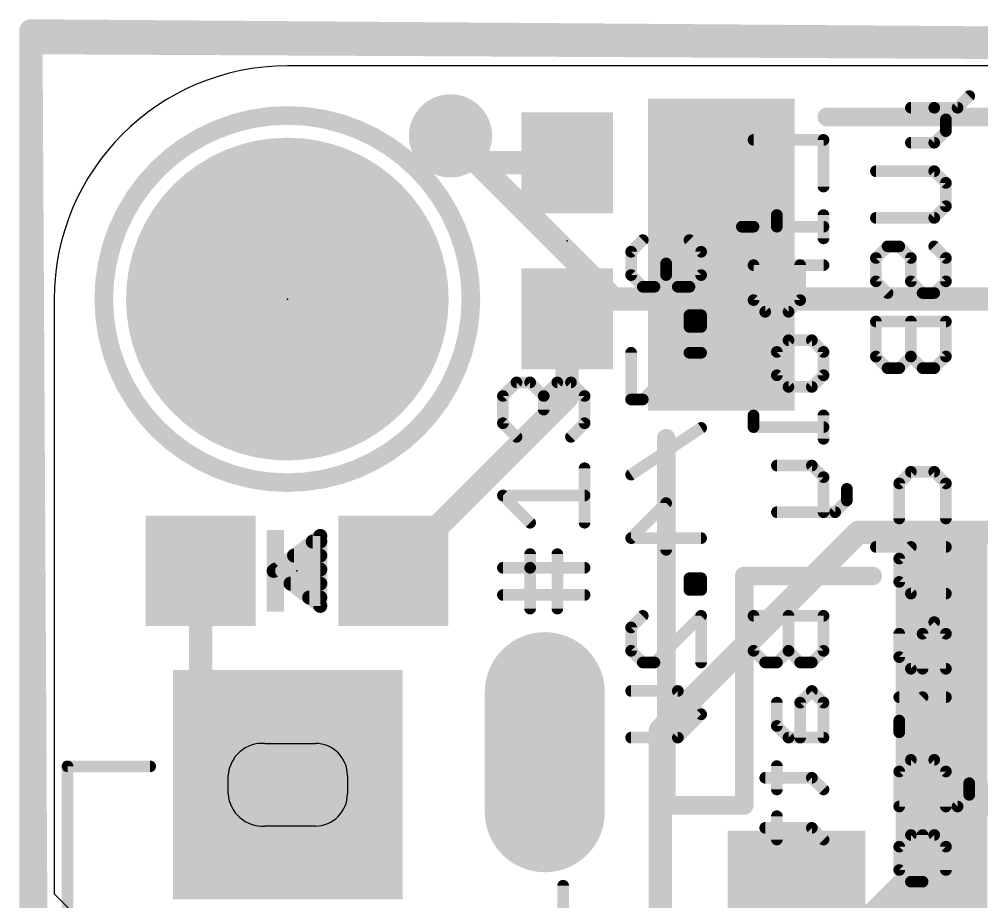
# Model space of a CAD drawing. Extents: x -0.4 to 51.3, y -0.4 to 23.4.
# Drawn here: x -0.38 to 10.11, y 13.75 to 23.37 of the extents above; entities that cross this region are included whole.
import ezdxf

# ---------------------------------------------------------------- set-up
doc = ezdxf.new("R2010")
doc.units = 0
for name, color, linetype in [('1', 12, 'CONTINUOUS'), ('16', 132, 'CONTINUOUS'), ('17', 110, 'CONTINUOUS'), ('18', 110, 'CONTINUOUS'), ('20', 53, 'CONTINUOUS'), ('21', 40, 'CONTINUOUS'), ('22', 6, 'CONTINUOUS'), ('23', 40, 'CONTINUOUS')]:
    doc.layers.add(name, color=color, linetype=linetype)

# ---------------------------------------------------------------- blocks, each defined once
blk = doc.blocks.new('RECT')
blk.add_solid([(-0.5, -0.5), (0.5, -0.5), (-0.5, 0.5), (0.5, 0.5)])
blk = doc.blocks.new('ROUNDP')
at = {"const_width": 0.5}
blk.add_lwpolyline([(0, -0.25, 1), (0, 0.25, 1), (0, -0.25)], format="xyb", dxfattribs=at)
blk = doc.blocks.new('OFFSETP100')
at = {"const_width": 1}
blk.add_lwpolyline([(0, 0), (1, 0)], dxfattribs=at)
at = {"const_width": 0.5}
for points in [[(0, 0.25, 1), (0, -0.25)], [(1, -0.25, 1), (1, 0.25)]]:
    blk.add_lwpolyline(points, format="xyb", dxfattribs=at)
blk = doc.blocks.new('SQUAREP')
blk.add_solid([(-0.5, -0.5), (0.5, -0.5), (-0.5, 0.5), (0.5, 0.5)])
blk = doc.blocks.new('ROUNDV')
at = {"const_width": 0.5}
blk.add_lwpolyline([(0, -0.25, 1), (0, 0.25, 1), (0, -0.25)], format="xyb", dxfattribs=at)

msp = doc.modelspace()

# ---------------------------------------------------------------- linework, layer by layer
at = {"layer": '1', "const_width": 0.254}
for points in [[(-0.254, 23.241), (-0.254, -0.254)], [(51.181, 22.86), (-0.254, 23.241)], [(4.611, 21.805), (4.318, 22.098)], [(5.588, 21.805), (4.611, 21.805)], [(5.588, 19.252), (5.588, 20.105)], [(3.695, 17.359), (5.588, 19.252)], [(1.595, 17.359), (1.595, 15.03)], [(1.595, 15.03), (2.545, 15.03)]]:
    msp.add_lwpolyline(points, dxfattribs=at)
at = {"layer": '1', "const_width": 0.127}
for points in [[(-0.1905, 23.241, 1), (-0.3175, 23.241)], [(-0.2535, 23.3045, 1), (-0.2545, 23.1775)], [(4.3629, 22.1429, 1), (4.2731, 22.0531)], [(4.611, 21.8685, 1), (4.611, 21.7415)], [(5.588, 21.7415, 1), (5.588, 21.8685)], [(4.5661, 21.7601, 1), (4.6559, 21.8499)], [(5.6515, 20.105, 1), (5.5245, 20.105)], [(5.5245, 19.252, 1), (5.6515, 19.252)], [(5.6329, 19.2071, 1), (5.5431, 19.2969)], [(1.6585, 17.359, 1), (1.5315, 17.359)], [(3.6501, 17.4039, 1), (3.7399, 17.3141)], [(1.595, 15.0935, 1), (1.595, 14.9665)], [(2.545, 14.9665, 1), (2.545, 15.0935)], [(1.5315, 15.03, 1), (1.6585, 15.03)]]:
    msp.add_lwpolyline(points, format="xyb", dxfattribs=at)
at = {"layer": '16', "const_width": 0.254}
for points in [[(51.181, 22.86), (-0.254, 23.114)], [(-0.254, 23.114), (-0.127, 0.254)], [(6.096, 20.32), (4.318, 22.098)], [(16.891, 20.32), (6.096, 20.32)], [(8.763, 17.78), (6.604, 15.621)], [(15.24, 17.78), (8.763, 17.78)], [(6.604, 15.621), (6.604, 3.937)], [(7.493, 12.192), (10.795, 15.494)]]:
    msp.add_lwpolyline(points, dxfattribs=at)
at = {"layer": '16', "const_width": 0.127}
for points in [[(-0.2537, 23.1775, 1), (-0.2543, 23.0505)], [(-0.1905, 23.1144, 1), (-0.3175, 23.1136)], [(4.3629, 22.1429, 1), (4.2731, 22.0531)], [(6.096, 20.3835, 1), (6.096, 20.2565)], [(6.0511, 20.2751, 1), (6.1409, 20.3649)], [(8.763, 17.8435, 1), (8.763, 17.7165)], [(8.8079, 17.7351, 1), (8.7181, 17.8249)], [(6.6675, 15.621, 1), (6.5405, 15.621)], [(6.5591, 15.6659, 1), (6.6489, 15.5761)]]:
    msp.add_lwpolyline(points, format="xyb", dxfattribs=at)
at = {"layer": '20'}
for p, q in [((48.26, 22.86), (2.54, 22.86)), ((0, 20.32), (0, 13.843)), ((2.295, 15.48), (2.845, 15.48)), ((1.895, 14.93), (1.895, 15.13)), ((3.195, 15.13), (3.195, 14.93)), ((2.845, 14.58), (2.295, 14.58)), ((0, 13.843), (0.508, 13.335))]:
    msp.add_line(p, q, dxfattribs=at)
for centre, radius, start, end in [((2.54, 20.32), 2.54, 90, 180), ((2.27, 15.105), 0.3758, 86.1859, 176.1859), ((2.845, 15.13), 0.35, 0, 90), ((2.27, 14.955), 0.3758, 183.8141, 273.8141), ((2.845, 14.93), 0.35, 270, 0)]:
    msp.add_arc(centre, radius, start, end, dxfattribs=at)
at = {"layer": '21'}
for points, const_width in [([(2.54, 18.32, 1), (2.54, 22.32, 1), (2.54, 18.32)], 0.2032), ([(8.418, 22.3548, 1), (8.418, 22.2532)], 0.1016), ([(5.037, 19.4442, 1), (5.037, 19.3807)], 0.0635), ([(5.0595, 19.39, 1), (5.0146, 19.4349)], 0.0635), ([(5.2078, 19.4349, 1), (5.1629, 19.39)], 0.0635), ([(5.1853, 19.3807, 1), (5.1853, 19.4442)], 0.0635), ([(5.4819, 19.4442, 1), (5.4819, 19.3807)], 0.0635), ([(5.5044, 19.39, 1), (5.4595, 19.4349)], 0.0635), ([(5.6527, 19.4349, 1), (5.6078, 19.39)], 0.0635), ([(5.6302, 19.3807, 1), (5.6302, 19.4442)], 0.0635), ([(4.9205, 19.2641, 1), (4.857, 19.2641)], 0.0635), ([(4.8663, 19.2866, 1), (4.9112, 19.2417)], 0.0635), ([(5.3654, 19.2641, 1), (5.3019, 19.2641)], 0.0635), ([(5.3112, 19.2866, 1), (5.3561, 19.2417)], 0.0635), ([(5.3112, 19.2417, 1), (5.3561, 19.2866)], 0.0635), ([(5.8102, 19.2641, 1), (5.7468, 19.2641)], 0.0635), ([(5.756, 19.2417, 1), (5.801, 19.2866)], 0.0635), ([(5.3019, 19.1158, 1), (5.3654, 19.1158)], 0.0635), ([(4.9112, 18.99, 1), (4.8663, 18.9451)], 0.0635), ([(4.857, 18.9675, 1), (4.9205, 18.9675)], 0.0635), ([(5.7468, 18.9675, 1), (5.8102, 18.9675)], 0.0635), ([(5.801, 18.9451, 1), (5.756, 18.99)], 0.0635), ([(6.7188, 18.804, 1), (6.6172, 18.804)], 0.1016), ([(5.0146, 18.7968, 1), (5.0595, 18.8417)], 0.0635), ([(5.6078, 18.8417, 1), (5.6527, 18.7968)], 0.0635), ([(5.8102, 18.4769, 1), (5.7468, 18.4769)], 0.0635), ([(4.8887, 18.2121, 1), (4.8887, 18.1486)], 0.0635), ([(4.9112, 18.2028, 1), (4.8663, 18.1579)], 0.0635), ([(5.7785, 18.1486, 1), (5.7785, 18.2121)], 0.0635), ([(5.1629, 17.8613, 1), (5.2078, 17.9062)], 0.0635), ([(5.7468, 17.8837, 1), (5.8102, 17.8837)], 0.0635), ([(2.8169, 17.7165, 1), (2.8169, 17.6403)], 0.0762), ([(2.9371, 17.74, 1), (2.8609, 17.74)], 0.0762), ([(2.9219, 17.7095, 1), (2.8761, 17.7705)], 0.0762), ([(2.899, 17.6403, 1), (2.899, 17.7165)], 0.0762), ([(2.6137, 17.5641, 1), (2.6137, 17.4879)], 0.0762), ([(2.899, 17.4879, 1), (2.899, 17.5641)], 0.0762), ([(5.2171, 17.5414, 1), (5.1536, 17.5414)], 0.0635), ([(5.5137, 17.5414, 1), (5.4502, 17.5414)], 0.0635), ([(2.4139, 17.3895, 1), (2.3681, 17.3285)], 0.0762), ([(2.3681, 17.3895, 1), (2.4139, 17.3285)], 0.0762), ([(2.4105, 17.4117, 1), (2.4105, 17.3355)], 0.0762), ([(2.899, 17.3355, 1), (2.899, 17.4117)], 0.0762), ([(4.8887, 17.4248, 1), (4.8887, 17.3614)], 0.0635), ([(5.2171, 17.3931, 1), (5.1536, 17.3931)], 0.0635), ([(5.1536, 17.3931, 1), (5.2171, 17.3931)], 0.0635), ([(5.7785, 17.3614, 1), (5.7785, 17.4248)], 0.0635), ([(7.518, 17.3548, 1), (7.518, 17.2532)], 0.1016), ([(7.5688, 17.304, 1), (7.4672, 17.304)], 0.1016), ([(8.918, 17.2532, 1), (8.918, 17.3548)], 0.1016), ([(2.5747, 17.2593, 1), (2.5747, 17.1831)], 0.0762), ([(2.899, 17.1831, 1), (2.899, 17.2593)], 0.0762), ([(2.7779, 17.1069, 1), (2.7779, 17.0307)], 0.0762), ([(2.899, 17.0307, 1), (2.899, 17.1069)], 0.0762), ([(4.8887, 17.1283, 1), (4.8887, 17.0648)], 0.0635), ([(5.7785, 17.0648, 1), (5.7785, 17.1283)], 0.0635), ([(2.8609, 16.978, 1), (2.9371, 16.978)], 0.0762), ([(2.8761, 16.9475, 1), (2.9219, 17.0085)], 0.0762), ([(5.1536, 16.9482, 1), (5.2171, 16.9482)], 0.0635), ([(5.4502, 16.9482, 1), (5.5137, 16.9482)], 0.0635), ([(0.145, 15.2618, 1), (0.145, 15.1982)], 0.0635), ([(0.1768, 15.23, 1), (0.1133, 15.23)], 0.0635), ([(1.045, 15.1982, 1), (1.045, 15.2618)], 0.0635), ([(6.668, 14.8548, 1), (6.668, 14.7532)], 0.1016), ([(7.518, 14.7532, 1), (7.518, 14.8548)], 0.1016), ([(6.6172, 14.804, 1), (6.7188, 14.804)], 0.1016), ([(7.4672, 14.804, 1), (7.5688, 14.804)], 0.1016), ([(5.5767, 13.93, 1), (5.5133, 13.93)], 0.0635)]:
    msp.add_lwpolyline(points, format="xyb", dxfattribs=dict(at, const_width=const_width))
for points, const_width in [([(8.418, 22.304), (12.918, 22.304)], 0.2032), ([(4.8887, 19.2641), (5.037, 19.4124)], 0.127), ([(5.037, 19.4124), (5.1853, 19.4124)], 0.127), ([(5.1853, 19.4124), (5.3336, 19.2641)], 0.127), ([(5.3336, 19.2641), (5.4819, 19.4124)], 0.127), ([(5.4819, 19.4124), (5.6302, 19.4124)], 0.127), ([(5.6302, 19.4124), (5.7785, 19.2641)], 0.127), ([(4.8887, 18.9675), (4.8887, 19.2641)], 0.127), ([(5.3336, 19.2641), (5.3336, 19.1158)], 0.127), ([(5.7785, 19.2641), (5.7785, 18.9675)], 0.127), ([(5.037, 18.8193), (4.8887, 18.9675)], 0.127), ([(5.7785, 18.9675), (5.6302, 18.8193)], 0.127), ([(6.668, 14.804), (6.668, 18.804)], 0.2032), ([(5.7785, 17.8837), (5.7785, 18.4769)], 0.127), ([(5.1853, 17.8837), (4.8887, 18.1803)], 0.127), ([(4.8887, 18.1803), (5.7785, 18.1803)], 0.127), ([(2.899, 17.74), (2.391, 17.359)], 0.1524), ([(2.8169, 17.6784), (2.899, 17.6784)], 0.1524), ([(2.899, 16.978), (2.899, 17.74)], 0.1524), ([(2.6137, 17.526), (2.899, 17.526)], 0.1524), ([(5.1853, 17.3931), (5.1853, 17.5414)], 0.127), ([(5.4819, 16.9482), (5.4819, 17.5414)], 0.127), ([(2.391, 17.359), (2.899, 16.978)], 0.1524), ([(2.4105, 17.3736), (2.899, 17.3736)], 0.1524), ([(4.8887, 17.3931), (5.7785, 17.3931)], 0.127), ([(5.1853, 16.9482), (5.1853, 17.3931)], 0.127), ([(8.918, 17.304), (7.518, 17.304)], 0.2032), ([(7.518, 17.304), (7.518, 14.804)], 0.2032), ([(2.5747, 17.2212), (2.899, 17.2212)], 0.1524), ([(2.7779, 17.0688), (2.899, 17.0688)], 0.1524), ([(5.7785, 17.0965), (4.8887, 17.0965)], 0.127), ([(1.045, 15.23), (0.145, 15.23)], 0.127), ([(0.145, 15.23), (0.145, 7.63)], 0.127), ([(7.518, 14.804), (6.668, 14.804)], 0.2032), ([(5.545, 13.93), (5.545, 13.13)], 0.127)]:
    msp.add_lwpolyline(points, dxfattribs=dict(at, const_width=const_width))
at = {"layer": '22', "const_width": 0.127}
for points in [[(9.8426, 22.4044), (9.9697, 22.5315)], [(9.3342, 22.4044), (9.5884, 22.4044)], [(9.5884, 22.4044), (9.7155, 22.2773)], [(9.5884, 22.4044), (9.8426, 22.4044)], [(9.7155, 22.2773), (9.7155, 22.1501)], [(9.7155, 22.1501), (9.5884, 22.023)], [(7.6194, 22.054), (8.382, 22.054)], [(8.382, 22.054), (8.382, 21.5455)], [(9.5884, 22.023), (9.3342, 22.023)], [(8.9528, 21.7129), (9.5884, 21.7129)], [(9.5884, 21.7129), (9.7155, 21.5858)], [(9.7155, 21.5858), (9.7155, 21.3316)], [(9.7155, 21.3316), (9.5884, 21.2045)], [(7.8736, 21.2354), (7.8736, 21.1083)], [(8.382, 21.2354), (8.382, 20.9812)], [(9.5884, 21.2045), (8.9528, 21.2045)], [(7.4922, 21.1083), (7.6194, 21.1083)], [(7.8736, 21.1083), (8.382, 21.1083)], [(6.413, 20.9625), (6.2858, 20.8354)], [(7.0485, 20.8354), (6.9214, 20.9625)], [(6.2858, 20.8354), (6.2858, 20.5812)], [(7.0485, 20.5812), (7.0485, 20.8354)], [(8.9528, 20.7672), (9.08, 20.8943)], [(9.08, 20.8943), (9.2071, 20.8943)], [(9.2071, 20.8943), (9.3342, 20.7672)], [(9.7155, 20.7672), (9.5884, 20.8943)], [(6.6672, 20.5812), (6.6672, 20.7083)], [(8.9528, 20.513), (8.9528, 20.7672)], [(9.3342, 20.7672), (9.3342, 20.513)], [(9.7155, 20.513), (9.7155, 20.7672)], [(8.382, 20.6897), (7.6194, 20.6897)], [(7.6194, 20.6897), (7.6194, 20.3083)], [(8.1278, 20.3083), (8.1278, 20.6897)], [(6.2858, 20.5812), (6.413, 20.4541)], [(6.5401, 20.4541), (6.6672, 20.5812)], [(6.6672, 20.5812), (6.7943, 20.4541)], [(6.9214, 20.4541), (7.0485, 20.5812)], [(9.08, 20.3859), (8.9528, 20.513)], [(9.3342, 20.513), (9.4613, 20.3859)], [(9.5884, 20.3859), (9.7155, 20.513)], [(6.413, 20.4541), (6.5401, 20.4541)], [(6.7943, 20.4541), (6.9214, 20.4541)], [(7.6194, 20.3083), (7.7465, 20.1812)], [(8.0007, 20.1812), (8.1278, 20.3083)], [(9.4613, 20.3859), (9.5884, 20.3859)], [(7.7465, 20.1812), (8.0007, 20.1812)], [(7.0485, 20.144), (6.9214, 20.144)], [(6.9214, 20.144), (6.9214, 20.0168)], [(7.0485, 20.0168), (7.0485, 20.144)], [(9.7155, 20.0757), (8.9528, 20.0757)], [(8.9528, 20.0757), (8.9528, 19.6944)], [(9.3342, 20.0757), (9.3342, 19.6944)], [(9.7155, 19.6944), (9.7155, 20.0757)], [(6.9214, 20.0168), (7.0485, 20.0168)], [(7.8736, 19.744), (8.0007, 19.8711)], [(8.0007, 19.8711), (8.2549, 19.8711)], [(8.2549, 19.8711), (8.382, 19.744)], [(6.2858, 19.7347), (6.2858, 19.2262)], [(6.413, 19.2262), (6.9214, 19.7347)], [(6.9214, 19.7347), (7.0485, 19.7347)], [(7.8736, 19.4898), (7.8736, 19.744)], [(8.382, 19.744), (8.382, 19.4898)], [(8.9528, 19.6944), (9.08, 19.5673)], [(9.2071, 19.5673), (9.3342, 19.6944)], [(9.3342, 19.6944), (9.4613, 19.5673)], [(9.5884, 19.5673), (9.7155, 19.6944)], [(9.08, 19.5673), (9.2071, 19.5673)], [(9.4613, 19.5673), (9.5884, 19.5673)], [(8.0007, 19.3627), (7.8736, 19.4898)], [(8.382, 19.4898), (8.2549, 19.3627)], [(8.2549, 19.3627), (8.0007, 19.3627)], [(6.2858, 19.2262), (6.413, 19.2262)], [(7.6194, 19.0525), (7.6194, 18.9254)], [(8.382, 19.0525), (8.382, 18.7983)], [(7.6194, 18.9254), (8.382, 18.9254)], [(7.0485, 18.9161), (6.2858, 18.4077)], [(7.8736, 18.5068), (8.2549, 18.5068)], [(8.2549, 18.5068), (8.382, 18.3797)], [(9.2071, 18.3115), (9.3342, 18.4386)], [(9.3342, 18.4386), (9.5884, 18.4386)], [(9.5884, 18.4386), (9.7155, 18.3115)], [(8.382, 18.3797), (8.382, 17.9984)], [(9.2071, 17.9301), (9.2071, 18.3115)], [(9.7155, 18.3115), (9.7155, 17.9301)], [(8.6362, 18.1255), (8.6362, 18.2526)], [(6.2858, 17.7162), (6.6672, 18.0975)], [(6.6672, 18.0975), (6.6672, 17.5891)], [(8.5091, 17.9984), (8.6362, 18.1255)], [(7.8736, 17.9984), (8.5091, 17.9984)], [(7.0485, 17.7162), (6.2858, 17.7162)], [(8.9528, 17.62), (9.7155, 17.62)], [(9.3342, 17.62), (9.2071, 17.4929)], [(9.2071, 17.4929), (9.2071, 17.2387)], [(7.0485, 17.2789), (6.9214, 17.2789)], [(6.9214, 17.2789), (6.9214, 17.1518)], [(7.0485, 17.1518), (7.0485, 17.2789)], [(6.9214, 17.1518), (7.0485, 17.1518)], [(9.2071, 17.2387), (9.3342, 17.1116)], [(9.3342, 17.1116), (9.7155, 17.1116)], [(6.2858, 16.7425), (6.413, 16.8696)], [(7.0485, 16.8696), (6.5401, 16.3612)], [(7.0485, 16.3612), (7.0485, 16.8696)], [(8.382, 16.8696), (7.6194, 16.8696)], [(7.6194, 16.8696), (7.6194, 16.4883)], [(8.0007, 16.8696), (8.0007, 16.4883)], [(8.382, 16.4883), (8.382, 16.8696)], [(6.2858, 16.4883), (6.2858, 16.7425)], [(9.5884, 16.8014), (9.4613, 16.6743)], [(9.7155, 16.6743), (9.5884, 16.8014)], [(9.2071, 16.6743), (9.2071, 16.4201)], [(9.4613, 16.6743), (9.4613, 16.293)], [(9.7155, 16.293), (9.7155, 16.6743)], [(6.413, 16.3612), (6.2858, 16.4883)], [(7.6194, 16.4883), (7.7465, 16.3612)], [(7.8736, 16.3612), (8.0007, 16.4883)], [(8.0007, 16.4883), (8.1278, 16.3612)], [(8.2549, 16.3612), (8.382, 16.4883)], [(9.2071, 16.4201), (9.3342, 16.293)], [(6.5401, 16.3612), (6.413, 16.3612)], [(7.7465, 16.3612), (7.8736, 16.3612)], [(8.1278, 16.3612), (8.2549, 16.3612)], [(9.3342, 16.293), (9.7155, 16.293)], [(6.2858, 16.0511), (6.7943, 16.0511)], [(6.7943, 16.0511), (7.0485, 15.7968)], [(8.2549, 16.0511), (8.1278, 15.924)], [(8.382, 15.924), (8.2549, 16.0511)], [(9.7155, 15.9828), (9.2071, 15.9828)], [(9.4613, 15.9828), (9.2071, 15.7286)], [(7.8736, 15.924), (7.8736, 15.6697)], [(8.1278, 15.924), (8.1278, 15.5426)], [(8.382, 15.5426), (8.382, 15.924)], [(7.0485, 15.7968), (6.7943, 15.5426)], [(7.8736, 15.6697), (8.0007, 15.5426)], [(9.2071, 15.7286), (9.2071, 15.6015)], [(6.7943, 15.5426), (6.2858, 15.5426)], [(8.0007, 15.5426), (8.382, 15.5426)], [(9.2071, 15.1736), (9.3342, 15.3007)], [(9.3342, 15.3007), (9.5884, 15.3007)], [(9.5884, 15.3007), (9.7155, 15.1736)], [(7.8736, 15.2325), (7.8736, 14.9783)], [(9.2071, 14.7923), (9.2071, 15.1736)], [(9.7155, 15.1736), (9.7155, 14.7923)], [(7.7465, 15.1054), (8.2549, 15.1054)], [(8.2549, 15.1054), (8.382, 14.9783)], [(9.9697, 15.0465), (9.9697, 14.9194)], [(9.9697, 14.9194), (9.8426, 14.7923)], [(9.8426, 14.7923), (9.2071, 14.7923)], [(7.8736, 14.6868), (7.8736, 14.4326)], [(7.7465, 14.5597), (8.2549, 14.5597)], [(8.2549, 14.5597), (8.382, 14.4326)], [(9.3342, 14.4821), (9.2071, 14.355)], [(9.5884, 14.4821), (9.3342, 14.4821)], [(9.4613, 13.9737), (9.4613, 14.4821)], [(9.7155, 14.355), (9.5884, 14.4821)], [(9.2071, 14.355), (9.2071, 14.1008)], [(9.7155, 14.1008), (9.7155, 14.355)], [(9.2071, 14.1008), (9.3342, 13.9737)], [(9.3342, 13.9737), (9.4613, 13.9737)]]:
    msp.add_lwpolyline(points, dxfattribs=at)
at = {"layer": '22', "const_width": 0.0635}
for points in [[(9.9922, 22.509, 1), (9.9473, 22.5539)], [(9.3342, 22.4361, 1), (9.3342, 22.3726)], [(9.5884, 22.4361, 1), (9.5884, 22.3726)], [(9.6108, 22.4268, 1), (9.5659, 22.3819)], [(9.5884, 22.3726, 1), (9.5884, 22.4361)], [(9.8202, 22.4268, 1), (9.8651, 22.3819)], [(9.8426, 22.3726, 1), (9.8426, 22.4361)], [(9.7473, 22.2773, 1), (9.6837, 22.2773)], [(9.693, 22.2548, 1), (9.738, 22.2997)], [(9.6837, 22.1501, 1), (9.7473, 22.1501)], [(9.738, 22.1277, 1), (9.693, 22.1726)], [(7.6194, 22.0857, 1), (7.6194, 22.0222)], [(8.4138, 22.054, 1), (8.3502, 22.054)], [(8.382, 22.0222, 1), (8.382, 22.0857)], [(9.3342, 22.0548, 1), (9.3342, 21.9913)], [(9.5659, 22.0455, 1), (9.6108, 22.0006)], [(9.5884, 21.9913, 1), (9.5884, 22.0548)], [(8.9528, 21.7446, 1), (8.9528, 21.6811)], [(9.6108, 21.7353, 1), (9.5659, 21.6904)], [(9.5884, 21.6811, 1), (9.5884, 21.7446)], [(9.7473, 21.5858, 1), (9.6837, 21.5858)], [(9.693, 21.5633, 1), (9.738, 21.6082)], [(8.3502, 21.5455, 1), (8.4138, 21.5455)], [(9.738, 21.3091, 1), (9.693, 21.354)], [(7.9053, 21.2354, 1), (7.8418, 21.2354)], [(8.4138, 21.2354, 1), (8.3502, 21.2354)], [(9.6837, 21.3316, 1), (9.7473, 21.3316)], [(8.9528, 21.2362, 1), (8.9528, 21.1727)], [(9.5659, 21.2269, 1), (9.6108, 21.182)], [(9.5884, 21.1727, 1), (9.5884, 21.2362)], [(7.4922, 21.14, 1), (7.4922, 21.0765)], [(7.6194, 21.0765, 1), (7.6194, 21.14)], [(7.8418, 21.1083, 1), (7.9053, 21.1083)], [(7.8736, 21.14, 1), (7.8736, 21.0765)], [(8.382, 21.0765, 1), (8.382, 21.14)], [(6.4354, 20.9401, 1), (6.3905, 20.985)], [(6.9438, 20.985, 1), (6.8989, 20.9401)], [(8.3502, 20.9812, 1), (8.4138, 20.9812)], [(6.3176, 20.8354, 1), (6.2541, 20.8354)], [(6.2634, 20.8579, 1), (6.3083, 20.813)], [(7.0803, 20.8354, 1), (7.0168, 20.8354)], [(7.026, 20.813, 1), (7.071, 20.8579)], [(9.08, 20.9261, 1), (9.08, 20.8626)], [(9.1024, 20.8719, 1), (9.0575, 20.9168)], [(9.2295, 20.9168, 1), (9.1846, 20.8719)], [(9.2071, 20.8626, 1), (9.2071, 20.9261)], [(9.6108, 20.9168, 1), (9.5659, 20.8719)], [(6.6989, 20.7083, 1), (6.6354, 20.7083)], [(8.9846, 20.7672, 1), (8.9211, 20.7672)], [(8.9304, 20.7897, 1), (8.9753, 20.7448)], [(9.3659, 20.7672, 1), (9.3024, 20.7672)], [(9.3117, 20.7448, 1), (9.3566, 20.7897)], [(9.7473, 20.7672, 1), (9.6837, 20.7672)], [(9.693, 20.7448, 1), (9.738, 20.7897)], [(7.6511, 20.6897, 1), (7.5876, 20.6897)], [(7.6194, 20.7214, 1), (7.6194, 20.6579)], [(8.1595, 20.6897, 1), (8.096, 20.6897)], [(8.382, 20.6579, 1), (8.382, 20.7214)], [(6.3083, 20.6037, 1), (6.2634, 20.5588)], [(6.2541, 20.5812, 1), (6.3176, 20.5812)], [(6.6354, 20.5812, 1), (6.6989, 20.5812)], [(6.6896, 20.6037, 1), (6.6447, 20.5588)], [(6.6896, 20.5588, 1), (6.6447, 20.6037)], [(7.0168, 20.5812, 1), (7.0803, 20.5812)], [(7.071, 20.5588, 1), (7.026, 20.6037)], [(8.9753, 20.5354, 1), (8.9304, 20.4905)], [(9.3566, 20.5354, 1), (9.3117, 20.4905)], [(9.738, 20.4905, 1), (9.693, 20.5354)], [(6.413, 20.4858, 1), (6.413, 20.4223)], [(6.3905, 20.4316, 1), (6.4354, 20.4765)], [(6.5176, 20.4765, 1), (6.5625, 20.4316)], [(6.5401, 20.4223, 1), (6.5401, 20.4858)], [(6.7943, 20.4858, 1), (6.7943, 20.4223)], [(6.7718, 20.4316, 1), (6.8167, 20.4765)], [(6.8989, 20.4765, 1), (6.9438, 20.4316)], [(6.9214, 20.4223, 1), (6.9214, 20.4858)], [(8.9211, 20.513, 1), (8.9846, 20.513)], [(9.3024, 20.513, 1), (9.3659, 20.513)], [(9.6837, 20.513, 1), (9.7473, 20.513)], [(7.6418, 20.3308, 1), (7.5969, 20.2859)], [(8.1502, 20.2859, 1), (8.1053, 20.3308)], [(9.0575, 20.3634, 1), (9.1024, 20.4083)], [(9.4613, 20.4176, 1), (9.4613, 20.3541)], [(9.4388, 20.3634, 1), (9.4837, 20.4083)], [(9.5659, 20.4083, 1), (9.6108, 20.3634)], [(9.5884, 20.3541, 1), (9.5884, 20.4176)], [(7.5876, 20.3083, 1), (7.6511, 20.3083)], [(7.7465, 20.213, 1), (7.7465, 20.1495)], [(8.0007, 20.1495, 1), (8.0007, 20.213)], [(8.096, 20.3083, 1), (8.1595, 20.3083)], [(6.9531, 20.144, 1), (6.8896, 20.144)], [(6.9214, 20.1757, 1), (6.9214, 20.1122)], [(7.0803, 20.144, 1), (7.0168, 20.144)], [(7.0485, 20.1122, 1), (7.0485, 20.1757)], [(7.724, 20.1588, 1), (7.7689, 20.2037)], [(7.9782, 20.2037, 1), (8.0231, 20.1588)], [(8.9528, 20.1075, 1), (8.9528, 20.044)], [(8.9846, 20.0757, 1), (8.9211, 20.0757)], [(9.3659, 20.0757, 1), (9.3024, 20.0757)], [(9.7473, 20.0757, 1), (9.6837, 20.0757)], [(9.7155, 20.044, 1), (9.7155, 20.1075)], [(6.9214, 20.0486, 1), (6.9214, 19.9851)], [(6.8896, 20.0168, 1), (6.9531, 20.0168)], [(7.0168, 20.0168, 1), (7.0803, 20.0168)], [(7.0485, 19.9851, 1), (7.0485, 20.0486)], [(8.0007, 19.9028, 1), (8.0007, 19.8393)], [(8.0231, 19.8486, 1), (7.9782, 19.8935)], [(8.2773, 19.8935, 1), (8.2324, 19.8486)], [(8.2549, 19.8393, 1), (8.2549, 19.9028)], [(6.3176, 19.7347, 1), (6.2541, 19.7347)], [(6.9214, 19.7664, 1), (6.9214, 19.7029)], [(6.9438, 19.7122, 1), (6.8989, 19.7571)], [(7.0485, 19.7029, 1), (7.0485, 19.7664)], [(7.9053, 19.744, 1), (7.8418, 19.744)], [(7.8511, 19.7664, 1), (7.896, 19.7215)], [(8.4138, 19.744, 1), (8.3502, 19.744)], [(8.3595, 19.7215, 1), (8.4045, 19.7664)], [(8.9211, 19.6944, 1), (8.9846, 19.6944)], [(8.9753, 19.7169, 1), (8.9304, 19.672)], [(9.3566, 19.7169, 1), (9.3117, 19.672)], [(9.3024, 19.6944, 1), (9.3659, 19.6944)], [(9.3566, 19.672, 1), (9.3117, 19.7169)], [(9.6837, 19.6944, 1), (9.7473, 19.6944)], [(9.738, 19.672, 1), (9.693, 19.7169)], [(9.08, 19.5991, 1), (9.08, 19.5356)], [(9.0575, 19.5449, 1), (9.1024, 19.5898)], [(9.1846, 19.5898, 1), (9.2295, 19.5449)], [(9.2071, 19.5356, 1), (9.2071, 19.5991)], [(9.4613, 19.5991, 1), (9.4613, 19.5356)], [(9.4388, 19.5449, 1), (9.4837, 19.5898)], [(9.5659, 19.5898, 1), (9.6108, 19.5449)], [(9.5884, 19.5356, 1), (9.5884, 19.5991)], [(7.8418, 19.4898, 1), (7.9053, 19.4898)], [(7.896, 19.5122, 1), (7.8511, 19.4673)], [(8.3502, 19.4898, 1), (8.4138, 19.4898)], [(8.4045, 19.4673, 1), (8.3595, 19.5122)], [(8.0007, 19.3944, 1), (8.0007, 19.3309)], [(7.9782, 19.3402, 1), (8.0231, 19.3851)], [(8.2324, 19.3851, 1), (8.2773, 19.3402)], [(8.2549, 19.3309, 1), (8.2549, 19.3944)], [(6.2858, 19.258, 1), (6.2858, 19.1945)], [(6.2541, 19.2262, 1), (6.3176, 19.2262)], [(6.3905, 19.2487, 1), (6.4354, 19.2038)], [(6.413, 19.1945, 1), (6.413, 19.258)], [(7.6511, 19.0525, 1), (7.5876, 19.0525)], [(8.4138, 19.0525, 1), (8.3502, 19.0525)], [(7.6194, 18.9572, 1), (7.6194, 18.8937)], [(8.382, 18.8937, 1), (8.382, 18.9572)], [(7.0661, 18.8897, 1), (7.0309, 18.9425)], [(7.5876, 18.9254, 1), (7.6511, 18.9254)], [(8.3502, 18.7983, 1), (8.4138, 18.7983)], [(7.8736, 18.5385, 1), (7.8736, 18.475)], [(8.2773, 18.5292, 1), (8.2324, 18.4843)], [(8.2549, 18.475, 1), (8.2549, 18.5385)], [(6.2682, 18.4341, 1), (6.3035, 18.3812)], [(9.3342, 18.4703, 1), (9.3342, 18.4068)], [(9.3566, 18.4161, 1), (9.3117, 18.461)], [(9.6108, 18.461, 1), (9.5659, 18.4161)], [(9.5884, 18.4068, 1), (9.5884, 18.4703)], [(8.4138, 18.3797, 1), (8.3502, 18.3797)], [(8.3595, 18.3572, 1), (8.4045, 18.4021)], [(9.2388, 18.3115, 1), (9.1753, 18.3115)], [(9.1846, 18.3339, 1), (9.2295, 18.289)], [(9.7473, 18.3115, 1), (9.6837, 18.3115)], [(9.693, 18.289, 1), (9.738, 18.3339)], [(8.668, 18.2526, 1), (8.6045, 18.2526)], [(6.6989, 18.0975, 1), (6.6354, 18.0975)], [(6.6896, 18.0751, 1), (6.6447, 18.12)], [(8.6045, 18.1255, 1), (8.668, 18.1255)], [(8.6587, 18.103, 1), (8.6138, 18.1479)], [(7.8736, 18.0301, 1), (7.8736, 17.9666)], [(8.4867, 18.0208, 1), (8.5316, 17.9759)], [(8.5091, 17.9666, 1), (8.5091, 18.0301)], [(8.3502, 17.9984, 1), (8.4138, 17.9984)], [(9.1753, 17.9301, 1), (9.2388, 17.9301)], [(9.6837, 17.9301, 1), (9.7473, 17.9301)], [(6.2858, 17.7479, 1), (6.2858, 17.6844)], [(6.2634, 17.7386, 1), (6.3083, 17.6937)], [(7.0485, 17.6844, 1), (7.0485, 17.7479)], [(6.6354, 17.5891, 1), (6.6989, 17.5891)], [(8.9528, 17.6518, 1), (8.9528, 17.5883)], [(9.3566, 17.5976, 1), (9.3117, 17.6425)], [(9.7155, 17.5883, 1), (9.7155, 17.6518)], [(9.2388, 17.4929, 1), (9.1753, 17.4929)], [(9.1846, 17.5153, 1), (9.2295, 17.4704)], [(6.9214, 17.3107, 1), (6.9214, 17.2472)], [(6.9531, 17.2789, 1), (6.8896, 17.2789)], [(7.0803, 17.2789, 1), (7.0168, 17.2789)], [(7.0485, 17.2472, 1), (7.0485, 17.3107)], [(6.9214, 17.1836, 1), (6.9214, 17.1201)], [(7.0485, 17.1201, 1), (7.0485, 17.1836)], [(9.1753, 17.2387, 1), (9.2388, 17.2387)], [(9.2295, 17.2611, 1), (9.1846, 17.2162)], [(6.8896, 17.1518, 1), (6.9531, 17.1518)], [(7.0168, 17.1518, 1), (7.0803, 17.1518)], [(9.3342, 17.1433, 1), (9.3342, 17.0798)], [(9.3117, 17.0891, 1), (9.3566, 17.134)], [(9.7155, 17.0798, 1), (9.7155, 17.1433)], [(6.4354, 16.8472, 1), (6.3905, 16.8921)], [(7.0803, 16.8696, 1), (7.0168, 16.8696)], [(7.071, 16.8472, 1), (7.026, 16.8921)], [(7.6194, 16.9014, 1), (7.6194, 16.8379)], [(7.6511, 16.8696, 1), (7.5876, 16.8696)], [(8.0324, 16.8696, 1), (7.9689, 16.8696)], [(8.4138, 16.8696, 1), (8.3502, 16.8696)], [(8.382, 16.8379, 1), (8.382, 16.9014)], [(6.3176, 16.7425, 1), (6.2541, 16.7425)], [(6.2634, 16.765, 1), (6.3083, 16.7201)], [(9.6108, 16.8239, 1), (9.5659, 16.779)], [(9.6108, 16.779, 1), (9.5659, 16.8239)], [(9.2388, 16.6743, 1), (9.1753, 16.6743)], [(9.493, 16.6743, 1), (9.4295, 16.6743)], [(9.4388, 16.6968, 1), (9.4837, 16.6519)], [(9.7473, 16.6743, 1), (9.6837, 16.6743)], [(9.693, 16.6519, 1), (9.738, 16.6968)], [(6.3083, 16.5108, 1), (6.2634, 16.4659)], [(6.2541, 16.4883, 1), (6.3176, 16.4883)], [(7.6418, 16.5108, 1), (7.5969, 16.4659)], [(7.5876, 16.4883, 1), (7.6511, 16.4883)], [(7.9689, 16.4883, 1), (8.0324, 16.4883)], [(8.0231, 16.5108, 1), (7.9782, 16.4659)], [(8.0231, 16.4659, 1), (7.9782, 16.5108)], [(8.3502, 16.4883, 1), (8.4138, 16.4883)], [(8.4045, 16.4659, 1), (8.3595, 16.5108)], [(9.2295, 16.4426, 1), (9.1846, 16.3976)], [(6.413, 16.393, 1), (6.413, 16.3295)], [(6.3905, 16.3388, 1), (6.4354, 16.3837)], [(6.5176, 16.3837, 1), (6.5625, 16.3388)], [(6.5401, 16.3295, 1), (6.5401, 16.393)], [(7.0168, 16.3612, 1), (7.0803, 16.3612)], [(7.7465, 16.393, 1), (7.7465, 16.3295)], [(7.724, 16.3388, 1), (7.7689, 16.3837)], [(7.8511, 16.3837, 1), (7.896, 16.3388)], [(7.8736, 16.3295, 1), (7.8736, 16.393)], [(8.1278, 16.393, 1), (8.1278, 16.3295)], [(8.1053, 16.3388, 1), (8.1502, 16.3837)], [(8.2324, 16.3837, 1), (8.2773, 16.3388)], [(8.2549, 16.3295, 1), (8.2549, 16.393)], [(9.1753, 16.4201, 1), (9.2388, 16.4201)], [(9.3342, 16.3247, 1), (9.3342, 16.2612)], [(9.3117, 16.2705, 1), (9.3566, 16.3154)], [(9.4295, 16.293, 1), (9.493, 16.293)], [(9.6837, 16.293, 1), (9.7473, 16.293)], [(9.7155, 16.2612, 1), (9.7155, 16.3247)], [(6.2858, 16.0828, 1), (6.2858, 16.0193)], [(6.8167, 16.0735, 1), (6.7718, 16.0286)], [(6.7943, 16.0193, 1), (6.7943, 16.0828)], [(8.2773, 16.0735, 1), (8.2324, 16.0286)], [(8.2773, 16.0286, 1), (8.2324, 16.0735)], [(9.2071, 16.0146, 1), (9.2071, 15.9511)], [(9.4837, 15.9604, 1), (9.4388, 16.0053)], [(9.7155, 15.9511, 1), (9.7155, 16.0146)], [(7.9053, 15.924, 1), (7.8418, 15.924)], [(8.1595, 15.924, 1), (8.096, 15.924)], [(8.1053, 15.9464, 1), (8.1502, 15.9015)], [(8.4138, 15.924, 1), (8.3502, 15.924)], [(8.3595, 15.9015, 1), (8.4045, 15.9464)], [(7.026, 15.7744, 1), (7.071, 15.8193)], [(7.071, 15.7744, 1), (7.026, 15.8193)], [(7.896, 15.6922, 1), (7.8511, 15.6473)], [(9.2388, 15.7286, 1), (9.1753, 15.7286)], [(9.1846, 15.7511, 1), (9.2295, 15.7062)], [(7.8418, 15.6697, 1), (7.9053, 15.6697)], [(9.1753, 15.6015, 1), (9.2388, 15.6015)], [(6.2858, 15.5744, 1), (6.2858, 15.5109)], [(6.7718, 15.5651, 1), (6.8167, 15.5202)], [(6.7943, 15.5109, 1), (6.7943, 15.5744)], [(8.0007, 15.5744, 1), (8.0007, 15.5109)], [(7.9782, 15.5202, 1), (8.0231, 15.5651)], [(8.096, 15.5426, 1), (8.1595, 15.5426)], [(8.3502, 15.5426, 1), (8.4138, 15.5426)], [(8.382, 15.5109, 1), (8.382, 15.5744)], [(9.3342, 15.3325, 1), (9.3342, 15.269)], [(9.3566, 15.2782, 1), (9.3117, 15.3232)], [(9.6108, 15.3232, 1), (9.5659, 15.2782)], [(9.5884, 15.269, 1), (9.5884, 15.3325)], [(7.9053, 15.2325, 1), (7.8418, 15.2325)], [(9.2388, 15.1736, 1), (9.1753, 15.1736)], [(9.1846, 15.196, 1), (9.2295, 15.1511)], [(9.7473, 15.1736, 1), (9.6837, 15.1736)], [(9.693, 15.1511, 1), (9.738, 15.196)], [(7.7465, 15.1371, 1), (7.7465, 15.0736)], [(8.2773, 15.1278, 1), (8.2324, 15.0829)], [(8.2549, 15.0736, 1), (8.2549, 15.1371)], [(10.0015, 15.0465, 1), (9.938, 15.0465)], [(7.8418, 14.9783, 1), (7.9053, 14.9783)], [(8.3595, 14.9558, 1), (8.4045, 15.0007)], [(9.938, 14.9194, 1), (10.0015, 14.9194)], [(9.9922, 14.8969, 1), (9.9473, 14.9418)], [(9.1753, 14.7923, 1), (9.2388, 14.7923)], [(9.2071, 14.824, 1), (9.2071, 14.7605)], [(9.6837, 14.7923, 1), (9.7473, 14.7923)], [(9.8202, 14.8147, 1), (9.8651, 14.7698)], [(9.8426, 14.7605, 1), (9.8426, 14.824)], [(7.9053, 14.6868, 1), (7.8418, 14.6868)], [(7.7465, 14.5914, 1), (7.7465, 14.5279)], [(8.2773, 14.5821, 1), (8.2324, 14.5372)], [(8.2549, 14.5279, 1), (8.2549, 14.5914)], [(8.3595, 14.4101, 1), (8.4045, 14.455)], [(9.3342, 14.5139, 1), (9.3342, 14.4504)], [(9.3566, 14.4597, 1), (9.3117, 14.5046)], [(9.493, 14.4821, 1), (9.4295, 14.4821)], [(9.6108, 14.5046, 1), (9.5659, 14.4597)], [(9.5884, 14.4504, 1), (9.5884, 14.5139)], [(7.8418, 14.4326, 1), (7.9053, 14.4326)], [(9.2388, 14.355, 1), (9.1753, 14.355)], [(9.1846, 14.3775, 1), (9.2295, 14.3326)], [(9.7473, 14.355, 1), (9.6837, 14.355)], [(9.693, 14.3326, 1), (9.738, 14.3775)], [(9.2295, 14.1232, 1), (9.1846, 14.0783)], [(9.1753, 14.1008, 1), (9.2388, 14.1008)], [(9.6837, 14.1008, 1), (9.7473, 14.1008)], [(9.3342, 14.0054, 1), (9.3342, 13.9419)], [(9.3117, 13.9512, 1), (9.3566, 13.9961)], [(9.4295, 13.9737, 1), (9.493, 13.9737)], [(9.4613, 13.9419, 1), (9.4613, 14.0054)]]:
    msp.add_lwpolyline(points, format="xyb", dxfattribs=at)
at = {"layer": '23'}
for p in [(5.588, 20.955), (2.54, 20.32), (2.645, 17.359)]:
    msp.add_point(p, dxfattribs=at)

# ---------------------------------------------------------------- block references
at = {"layer": '1', "rotation": 90}
for p, xscale, yscale in [((7.268, 20.804), 3.4, 1.6), ((1.595, 17.359), 1.2, 1.2), ((3.695, 17.359), 1.2, 1.2), ((8.088, 13.909), 1.24, 1.5)]:
    msp.add_blockref('RECT', p, dxfattribs=dict(at, xscale=xscale, yscale=yscale))
at = {"layer": '1', "xscale": 1.1, "rotation": 270}
for p in [(5.588, 21.805), (5.588, 20.105)]:
    msp.add_blockref('RECT', p, dxfattribs=at)
at = {"layer": '1', "yscale": 4.6}
msp.add_blockref('RECT', (9.668, 15.604), dxfattribs=at)
at = {"layer": '17'}
for name, p, xscale, yscale, rotation in [('ROUNDP', (2.54, 20.32), 3.516, 3.516, 270), ('ROUNDP', (2.54, 20.32), 3.516, 3.516, 270), ('OFFSETP100', (5.345, 14.73), 1.308, 1.308, 90), ('OFFSETP100', (5.345, 14.73), 1.308, 1.308, 90)]:
    msp.add_blockref(name, p, dxfattribs=dict(at, xscale=xscale, yscale=yscale, rotation=rotation))
at = {"layer": '17', "xscale": 2.5, "yscale": 2.5}
msp.add_blockref('SQUAREP', (2.545, 15.03), dxfattribs=at)
msp.add_blockref('SQUAREP', (2.545, 15.03), dxfattribs=at)
at = {"layer": '18', "xscale": 0.9064, "yscale": 0.9064}
msp.add_blockref('ROUNDV', (4.318, 22.098), dxfattribs=at)
msp.add_blockref('ROUNDV', (4.318, 22.098), dxfattribs=at)
at = {"layer": '21', "xscale": 0.889, "yscale": 0.1905, "rotation": 90}
msp.add_blockref('RECT', (2.4093, 17.359), dxfattribs=at)

doc.saveas('drawing.dxf')
